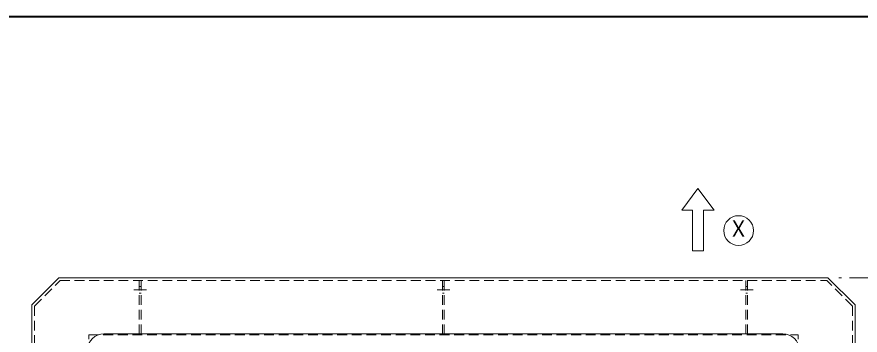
# Model space of a CAD drawing. Units: millimetres at full size, sheet at 1:15; details may follow other scales. Extents: x -3151 to 2924, y -2106 to 2109.
# Drawn here: x -2321 to -764, y 1521 to 2109 of the extents above; entities that cross this region are included whole.
import ezdxf
from ezdxf.enums import TextEntityAlignment as Align

# ---------------------------------------------------------------- set-up
doc = ezdxf.new("R2010")
doc.units = ezdxf.units.MM
doc.header["$LTSCALE"] = 15
doc.linetypes.add('CHAIN1', pattern=[8, 5, -1, 1, -1])
doc.linetypes.add('DASHED1', pattern=[1.8, 1.2, -0.6])
doc.layers.add('0-0____1', color=4, linetype='Continuous', lineweight=9)
doc.styles.add('ＭＳ ゴシック', font='')
doc.styles.get('ＭＳ ゴシック').set_extended_font_data('MS Gothic')

msp = doc.modelspace()

# ---------------------------------------------------------------- linework, layer by layer
at = {"layer": '0-0____1', "color": 1, "lineweight": 40}
msp.add_line((2924.1, 2109.17), (-3150.9, 2109.17), dxfattribs=at)
at = {"layer": '0-0____1'}
for p, q in [((-1063.4, 1791.67), (-1033.4, 1751.67)), ((-1053.4, 1676.67), (-1053.4, 1751.67)), ((-1033.4, 1751.67), (-1053.4, 1751.67)), ((-1073.4, 1676.67), (-1053.4, 1676.67)), ((-2160.19, 1523.46), (-906.61, 1523.46))]:
    msp.add_line(p, q, dxfattribs=at)
at = {"layer": '0-0____1', "linetype": 'DASHED1'}
for p, q in [((-2288.4, 1574.6), (-2241.33, 1621.67)), ((-2241.33, 1621.67), (-825.47, 1621.67)), ((-2095, 1621.67), (-2095, 1521.67)), ((-2091.8, 1621.67), (-2091.8, 1521.67)), ((-1535, 1621.67), (-1535, 1521.67)), ((-1531.8, 1621.67), (-1531.8, 1521.67)), ((-975, 1621.67), (-975, 1521.67)), ((-971.8, 1621.67), (-971.8, 1521.67)), ((-778.4, 1574.6), (-825.47, 1621.67)), ((-2091.8, 1610.67), (-2095, 1610.67)), ((-1531.8, 1610.67), (-1535, 1610.67)), ((-971.8, 1610.67), (-975, 1610.67)), ((-2091.8, 1598.67), (-2095, 1598.67)), ((-1531.8, 1598.67), (-1535, 1598.67)), ((-971.8, 1598.67), (-975, 1598.67)), ((-778.4, 1574.6), (-778.4, 758.75)), ((-2188.4, 1521.67), (-878.4, 1521.67)), ((-2188.4, 811.67), (-2188.4, 1521.67)), ((-878.4, 811.67), (-878.4, 1521.67))]:
    msp.add_line(p, q, dxfattribs=at)
at = {"layer": '0-0____1', "linetype": 'CHAIN1'}
for p, q in [((251.6, 1626.67), (-803.4, 1626.67)), ((-2105, 1604.67), (-2081.8, 1604.67)), ((-1545, 1604.67), (-1521.8, 1604.67)), ((-985, 1604.67), (-961.8, 1604.67))]:
    msp.add_line(p, q, dxfattribs=at)
at = {"layer": '0-0____1', "color": 7, "lineweight": 18}
msp.add_line((-2293.4, 756.67), (-2293.4, 1576.67), dxfattribs=at)
at = {"layer": '0-0____1'}
msp.add_lwpolyline([(-1073.4, 1676.67), (-1073.4, 1751.67), (-1093.4, 1751.67), (-1063.4, 1791.67)], dxfattribs=at)
at = {"layer": '0-0____1', "color": 7, "lineweight": 18}
for points in [[(-823.4, 1626.67), (-2243.4, 1626.67), (-2293.4, 1576.67)], [(-823.4, 1626.67), (-773.4, 1576.67), (-773.4, 756.67)]]:
    msp.add_lwpolyline(points, dxfattribs=at)
at = {"layer": '0-0____1', "linetype": 'DASHED1'}
msp.add_lwpolyline([(-2288.4, 1574.6), (-2288.4, 758.75), (-2241.33, 711.67), (-825.47, 711.67)], dxfattribs=at)
at = {"layer": '0-0____1', "color": 7, "lineweight": 18}
msp.add_circle((-988.4, 1714.17), 27.5, dxfattribs=at)
at = {"layer": '0-0____1'}
for centre, start, end in [((-2160.19, 1493.46), 90, 180), ((-906.61, 1493.46), 0, 90)]:
    msp.add_arc(centre, 30, start, end, dxfattribs=at)

# ---------------------------------------------------------------- texts
at = {"layer": '0-0____1', "color": 7, "style": 'ＭＳ ゴシック', "width": 0.9}
msp.add_text('Ｘ', height=30.24, dxfattribs=at).set_placement((-1007.15, 1693.55), align=Align.BOTTOM_LEFT)

doc.saveas('drawing.dxf')
